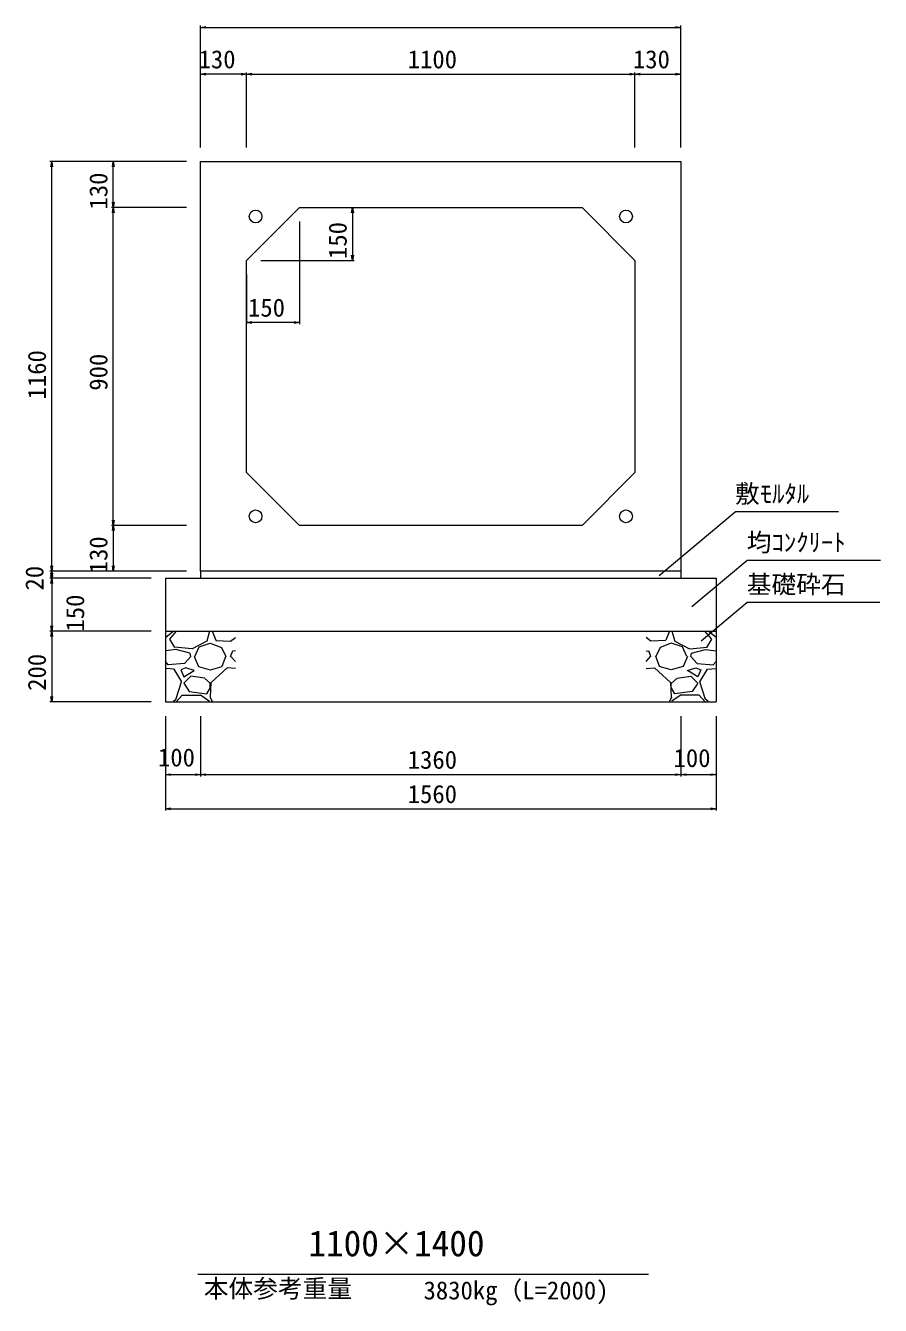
# Model space of a CAD drawing. Units: millimetres on the paper. Extents: x 0 to 841, y 0 to 594.
# Drawn here: x 504.4 to 625.4, y 318.4 to 499.6 of the extents above; entities that cross this region are included whole.
import ezdxf
from ezdxf.enums import TextEntityAlignment as Align

# ---------------------------------------------------------------- set-up
doc = ezdxf.new("R2010")
doc.units = ezdxf.units.MM
for name, color, linetype, lineweight in [('D-STR-DIM（寸法）', 7, 'Continuous', 18), ('D-STR-HTXT（旗揚げ）', 4, 'Continuous', 18), ('D-STR-STRn（構造物）', 5, 'Continuous', 18), ('D-STR（構造物外形線）', 1, 'Continuous', 18)]:
    doc.layers.add(name, color=color, linetype=linetype, lineweight=lineweight)
doc.layers.add('D-STR-TXT（文字）', color=7, linetype='Continuous')
doc.styles.add('ＭＳ ゴシック', font='')
doc.styles.get('ＭＳ ゴシック').set_extended_font_data('MS Gothic')

msp = doc.modelspace()

# ---------------------------------------------------------------- linework, layer by layer
at = {"layer": 'D-STR-DIM（寸法）'}
for p, q in [((529.173, 482.322), (529.173, 499.57)), ((529.173, 499.32), (529.923, 499.445)), ((529.173, 499.32), (529.273, 499.32)), ((529.923, 499.195), (529.173, 499.32)), ((529.273, 499.32), (597.073, 499.32)), ((596.423, 499.445), (597.173, 499.32)), ((597.173, 499.32), (596.423, 499.195)), ((597.173, 499.32), (597.073, 499.32)), ((597.173, 482.322), (597.173, 499.57)), ((529.173, 482.322), (529.173, 492.947)), ((529.173, 492.697), (529.923, 492.822)), ((534.923, 492.822), (535.673, 492.697)), ((535.673, 482.322), (535.673, 492.947)), ((535.673, 482.322), (535.673, 492.947)), ((535.673, 492.697), (536.423, 492.822)), ((589.923, 492.822), (590.673, 492.697)), ((590.673, 482.322), (590.673, 492.947)), ((590.673, 482.322), (590.673, 492.947)), ((590.673, 492.697), (591.423, 492.822)), ((596.423, 492.822), (597.173, 492.697)), ((597.173, 482.322), (597.173, 492.947)), ((529.173, 492.697), (529.273, 492.697)), ((529.923, 492.572), (529.173, 492.697)), ((535.573, 492.697), (529.273, 492.697)), ((535.673, 492.697), (534.923, 492.572)), ((535.673, 492.697), (535.573, 492.697)), ((535.673, 492.697), (535.773, 492.697)), ((536.423, 492.572), (535.673, 492.697)), ((535.773, 492.697), (590.573, 492.697)), ((590.673, 492.697), (589.923, 492.572)), ((590.673, 492.697), (590.573, 492.697)), ((590.673, 492.697), (590.773, 492.697)), ((591.423, 492.572), (590.673, 492.697)), ((590.773, 492.697), (597.073, 492.697)), ((597.173, 492.697), (596.423, 492.572)), ((597.173, 492.697), (597.073, 492.697)), ((527.173, 480.322), (507.837, 480.322)), ((507.962, 479.572), (508.087, 480.322)), ((508.087, 480.322), (508.087, 480.222)), ((508.087, 480.322), (508.212, 479.572)), ((508.087, 422.422), (508.087, 480.222)), ((527.173, 480.322), (516.548, 480.322)), ((516.673, 479.572), (516.798, 480.322)), ((516.798, 480.322), (516.798, 480.222)), ((516.798, 480.322), (516.923, 479.572)), ((516.798, 473.922), (516.798, 480.222)), ((527.173, 473.822), (516.548, 473.822)), ((527.173, 473.822), (516.548, 473.822)), ((516.798, 473.822), (516.673, 474.572)), ((516.673, 473.072), (516.798, 473.822)), ((516.923, 474.572), (516.798, 473.822)), ((516.798, 473.822), (516.798, 473.922)), ((516.798, 473.822), (516.798, 473.722)), ((516.798, 473.822), (516.923, 473.072)), ((516.798, 428.922), (516.798, 473.722)), ((545.173, 473.822), (550.923, 473.822)), ((550.548, 473.072), (550.673, 473.822)), ((550.673, 473.822), (550.673, 473.722)), ((550.673, 473.822), (550.798, 473.072)), ((550.673, 473.722), (550.673, 466.422)), ((543.173, 471.822), (543.173, 457.291)), ((537.673, 466.322), (550.923, 466.322)), ((550.673, 466.322), (550.548, 467.072)), ((550.798, 467.072), (550.673, 466.322)), ((550.673, 466.322), (550.673, 466.422)), ((535.673, 464.322), (535.673, 457.291)), ((535.673, 457.541), (536.423, 457.666)), ((535.673, 457.541), (535.773, 457.541)), ((536.423, 457.416), (535.673, 457.541)), ((543.073, 457.541), (535.773, 457.541)), ((542.423, 457.666), (543.173, 457.541)), ((543.173, 457.541), (542.423, 457.416)), ((543.173, 457.541), (543.073, 457.541)), ((516.798, 428.822), (516.673, 429.572)), ((516.923, 429.572), (516.798, 428.822)), ((527.173, 428.822), (516.548, 428.822)), ((527.173, 428.822), (516.548, 428.822)), ((516.673, 428.072), (516.798, 428.822)), ((516.798, 428.822), (516.798, 428.922)), ((516.798, 428.822), (516.798, 428.722)), ((516.798, 428.822), (516.923, 428.072)), ((516.798, 428.722), (516.798, 422.422)), ((527.173, 422.322), (507.837, 422.322)), ((527.173, 422.322), (507.837, 422.322)), ((508.087, 422.322), (507.962, 423.072)), ((507.962, 421.572), (508.087, 422.322)), ((508.212, 423.072), (508.087, 422.322)), ((508.087, 422.322), (508.087, 422.422)), ((508.087, 422.322), (508.087, 422.222)), ((508.087, 422.322), (508.212, 421.572)), ((508.087, 422.222), (508.087, 421.422)), ((527.173, 422.322), (516.548, 422.322)), ((516.798, 422.322), (516.673, 423.072)), ((516.923, 423.072), (516.798, 422.322)), ((516.798, 422.322), (516.798, 422.422)), ((522.173, 421.322), (507.837, 421.322)), ((522.173, 421.322), (507.837, 421.322)), ((508.087, 421.322), (507.962, 422.072)), ((507.962, 420.572), (508.087, 421.322)), ((508.212, 422.072), (508.087, 421.322)), ((508.087, 421.322), (508.087, 421.422)), ((508.087, 421.322), (508.087, 421.222)), ((508.087, 421.322), (508.212, 420.572)), ((508.087, 421.222), (508.087, 413.922)), ((522.173, 413.822), (507.837, 413.822)), ((522.173, 413.822), (507.837, 413.822)), ((508.087, 413.822), (507.962, 414.572)), ((507.962, 413.072), (508.087, 413.822)), ((508.212, 414.572), (508.087, 413.822)), ((508.087, 413.822), (508.087, 413.922)), ((508.087, 413.822), (508.087, 413.722)), ((508.087, 413.822), (508.212, 413.072)), ((508.087, 413.722), (508.087, 403.922)), ((508.087, 403.822), (507.962, 404.572)), ((508.212, 404.572), (508.087, 403.822)), ((522.173, 403.822), (507.837, 403.822)), ((508.087, 403.822), (508.087, 403.922)), ((524.173, 401.822), (524.173, 388.432)), ((524.173, 401.822), (524.173, 393.285)), ((529.173, 401.822), (529.173, 393.285)), ((529.173, 400.822), (529.173, 393.285)), ((597.177, 401.822), (597.177, 393.285)), ((597.177, 401.822), (597.177, 393.285)), ((602.173, 401.822), (602.173, 393.285)), ((602.173, 401.822), (602.173, 388.432)), ((524.173, 393.535), (524.923, 393.66)), ((524.173, 393.535), (524.273, 393.535)), ((524.923, 393.41), (524.173, 393.535)), ((524.273, 393.535), (529.073, 393.535)), ((528.423, 393.66), (529.173, 393.535)), ((529.173, 393.535), (528.423, 393.41)), ((529.173, 393.535), (529.073, 393.535)), ((529.173, 393.535), (529.923, 393.66)), ((529.173, 393.535), (529.273, 393.535)), ((529.923, 393.41), (529.173, 393.535)), ((529.273, 393.535), (597.077, 393.535)), ((596.427, 393.66), (597.177, 393.535)), ((597.177, 393.535), (596.427, 393.41)), ((597.177, 393.535), (597.077, 393.535)), ((597.177, 393.535), (597.927, 393.66)), ((597.177, 393.535), (597.277, 393.535)), ((597.927, 393.41), (597.177, 393.535)), ((597.277, 393.535), (602.073, 393.535)), ((601.423, 393.66), (602.173, 393.535)), ((602.173, 393.535), (601.423, 393.41)), ((602.173, 393.535), (602.073, 393.535)), ((524.173, 388.682), (524.923, 388.807)), ((524.173, 388.682), (524.273, 388.682)), ((524.923, 388.557), (524.173, 388.682)), ((524.273, 388.682), (602.073, 388.682)), ((601.423, 388.807), (602.173, 388.682)), ((602.173, 388.682), (601.423, 388.557)), ((602.173, 388.682), (602.073, 388.682))]:
    msp.add_line(p, q, dxfattribs=at)
at = {"layer": 'D-STR-HTXT（旗揚げ）'}
for p, q in [((594.106, 421.724), (604.839, 430.742)), ((619.501, 430.742), (604.839, 430.742)), ((598.699, 417.309), (606.498, 423.862)), ((625.423, 423.862), (606.498, 423.862)), ((600.024, 412.47), (606.498, 417.909)), ((625.361, 417.909), (606.498, 417.909)), ((528.781, 322.794), (592.565, 322.794))]:
    msp.add_line(p, q, dxfattribs=at)
at = {"layer": 'D-STR-STRn（構造物）'}
for p, q in [((529.173, 422.322), (529.173, 421.322)), ((597.173, 422.322), (597.173, 421.322)), ((524.173, 421.322), (602.173, 421.322)), ((524.173, 421.322), (524.173, 403.822)), ((602.173, 421.322), (602.173, 403.822)), ((524.173, 413.822), (602.173, 413.822)), ((524.173, 412.959), (525.29, 413.822)), ((524.786, 412.727), (525.772, 413.822)), ((530.446, 413.817), (530.049, 412.428)), ((530.784, 413.822), (531.319, 412.551)), ((595.563, 413.822), (595.027, 412.551)), ((595.901, 413.817), (596.298, 412.428)), ((601.561, 412.727), (600.574, 413.822)), ((602.173, 412.959), (601.056, 413.822)), ((525.5, 411.53), (524.805, 412.721)), ((527.955, 411.358), (525.474, 411.556)), ((530.05, 412.421), (527.966, 411.33)), ((528.356, 410.245), (528.951, 411.634)), ((528.955, 411.634), (530.542, 412.131)), ((530.538, 412.13), (532.126, 411.535)), ((531.329, 412.523), (533.413, 412.424)), ((532.131, 411.533), (532.726, 410.242)), ((533.42, 412.436), (534.097, 412.959)), ((592.927, 412.436), (592.25, 412.959)), ((595.017, 412.523), (592.933, 412.424)), ((594.216, 411.533), (593.62, 410.242)), ((595.808, 412.13), (594.221, 411.535)), ((597.392, 411.634), (595.804, 412.131)), ((596.296, 412.421), (598.38, 411.33)), ((597.99, 410.245), (597.395, 411.634)), ((598.391, 411.358), (600.872, 411.556)), ((600.846, 411.53), (601.541, 412.721)), ((525.688, 411.226), (524.173, 411.067)), ((524.584, 409.087), (524.173, 409.535)), ((527.66, 410.747), (525.675, 411.243)), ((527.763, 410.246), (526.87, 409.253)), ((527.764, 410.239), (527.665, 410.735)), ((528.25, 410.248), (528.846, 408.859)), ((532.225, 408.861), (532.722, 410.25)), ((534.097, 409.535), (533.416, 410.278)), ((533.417, 410.248), (533.715, 411.042)), ((534.097, 411.067), (533.726, 411.028)), ((592.25, 411.067), (592.621, 411.028)), ((592.25, 409.535), (592.93, 410.278)), ((592.929, 410.248), (592.631, 411.042)), ((594.121, 408.861), (593.625, 410.25)), ((598.096, 410.248), (597.501, 408.859)), ((598.582, 410.239), (598.682, 410.735)), ((598.583, 410.246), (599.477, 409.253)), ((598.686, 410.747), (600.671, 411.243)), ((600.659, 411.226), (602.173, 411.067)), ((601.762, 409.087), (602.173, 409.535)), ((525.384, 408.449), (524.173, 408.55)), ((526.863, 409.259), (524.58, 409.061)), ((526.495, 406.679), (525.403, 408.465)), ((526.37, 408.36), (526.767, 407.368)), ((527.067, 408.654), (526.372, 408.356)), ((526.767, 407.37), (528.256, 408.263)), ((528.262, 408.263), (527.071, 408.66)), ((528.847, 408.849), (530.534, 408.353)), ((530.547, 408.354), (532.234, 408.85)), ((532.925, 408.657), (530.643, 406.573)), ((534.097, 408.55), (532.926, 408.648)), ((592.25, 408.55), (593.42, 408.648)), ((593.421, 408.657), (595.703, 406.573)), ((595.799, 408.354), (594.112, 408.85)), ((597.5, 408.849), (595.813, 408.353)), ((598.084, 408.263), (599.275, 408.66)), ((599.579, 407.37), (598.091, 408.263)), ((599.279, 408.654), (599.974, 408.356)), ((599.484, 409.259), (601.766, 409.061)), ((599.976, 408.36), (599.58, 407.368)), ((599.852, 406.679), (600.943, 408.465)), ((600.962, 408.449), (602.173, 408.55)), ((525.68, 404.189), (526.474, 406.67)), ((526.767, 406.478), (527.561, 405.287)), ((527.762, 407.467), (526.77, 406.474)), ((529.759, 407.175), (527.774, 407.472)), ((530.562, 406.454), (529.768, 407.148)), ((530.048, 404.987), (530.544, 405.88)), ((530.636, 406.579), (530.537, 404.495)), ((530.542, 405.879), (530.542, 406.475)), ((595.71, 406.579), (595.809, 404.495)), ((595.784, 406.454), (596.578, 407.148)), ((596.298, 404.987), (595.802, 405.88)), ((595.805, 405.879), (595.805, 406.475)), ((596.587, 407.175), (598.572, 407.472)), ((598.584, 407.467), (599.576, 406.474)), ((599.579, 406.478), (598.785, 405.287)), ((600.666, 404.189), (599.872, 406.67)), ((525.291, 403.899), (525.679, 404.199)), ((525.772, 403.899), (526.572, 404.788)), ((526.572, 404.788), (529.152, 404.788)), ((527.567, 405.279), (530.048, 404.982)), ((529.149, 404.81), (530.439, 403.917)), ((530.525, 404.513), (530.784, 403.899)), ((595.821, 404.513), (595.563, 403.899)), ((597.197, 404.81), (595.907, 403.917)), ((598.779, 405.279), (596.298, 404.982)), ((599.774, 404.788), (597.194, 404.788)), ((600.574, 403.899), (599.774, 404.788)), ((601.056, 403.899), (600.667, 404.199)), ((524.173, 403.822), (602.173, 403.822))]:
    msp.add_line(p, q, dxfattribs=at)
at = {"layer": 'D-STR（構造物外形線）'}
for p, q in [((529.173, 480.322), (597.173, 480.322)), ((529.173, 422.322), (529.173, 480.322)), ((597.173, 480.322), (597.173, 422.322)), ((535.673, 466.322), (543.173, 473.822)), ((543.173, 473.822), (583.173, 473.822)), ((583.173, 473.822), (590.673, 466.322)), ((535.673, 436.322), (535.673, 466.322)), ((590.673, 466.322), (590.673, 436.322)), ((543.173, 428.822), (535.673, 436.322)), ((590.673, 436.322), (583.173, 428.822)), ((583.173, 428.822), (543.173, 428.822)), ((597.173, 422.322), (529.173, 422.322))]:
    msp.add_line(p, q, dxfattribs=at)
for centre in [(536.948, 472.547), (589.398, 472.547), (536.948, 430.097), (589.398, 430.097)]:
    msp.add_circle(centre, 0.9, dxfattribs=at)

# ---------------------------------------------------------------- texts
at = {"layer": 'D-STR-DIM（寸法）', "style": 'ＭＳ ゴシック'}
for s, p in [('130', (528.879, 492.747)), ('1100', (558.492, 492.747)), ('130', (590.379, 492.747)), ('150', (535.879, 457.591)), ('100', (523.129, 393.913)), ('1360', (558.494, 393.585)), ('100', (596.131, 393.83)), ('1560', (558.492, 388.732))]:
    msp.add_text(s, height=2.566, dxfattribs=at).set_placement(p, align=Align.BOTTOM_LEFT)
for s, p in [('130', (516.748, 473.528)), ('150', (550.623, 466.528)), ('1160', (508.037, 446.641)), ('900', (516.748, 447.885)), ('130', (516.748, 422.028)), ('20', (507.692, 419.595)), ('150', (513.446, 413.783)), ('200', (508.037, 405.393))]:
    msp.add_text(s, height=2.566, rotation=90, dxfattribs=at).set_placement(p, align=Align.BOTTOM_LEFT)
at = {"layer": 'D-STR-TXT（文字）', "style": 'ＭＳ ゴシック'}
for s, height, p in [('敷ﾓﾙﾀﾙ', 2.566, (604.839, 431.242)), ('均ｺﾝｸﾘｰﾄ', 2.566, (606.498, 424.362)), ('基礎砕石', 2.566, (606.498, 418.409)), ('1100×1400', 3.666, (544.43, 324.243)), ('本体参考重量', 2.566, (529.612, 318.727)), ('3830kg（L=2000)', 2.566, (560.732, 318.463))]:
    msp.add_text(s, height=height, dxfattribs=at).set_placement(p, align=Align.BOTTOM_LEFT)

doc.saveas('drawing.dxf')
